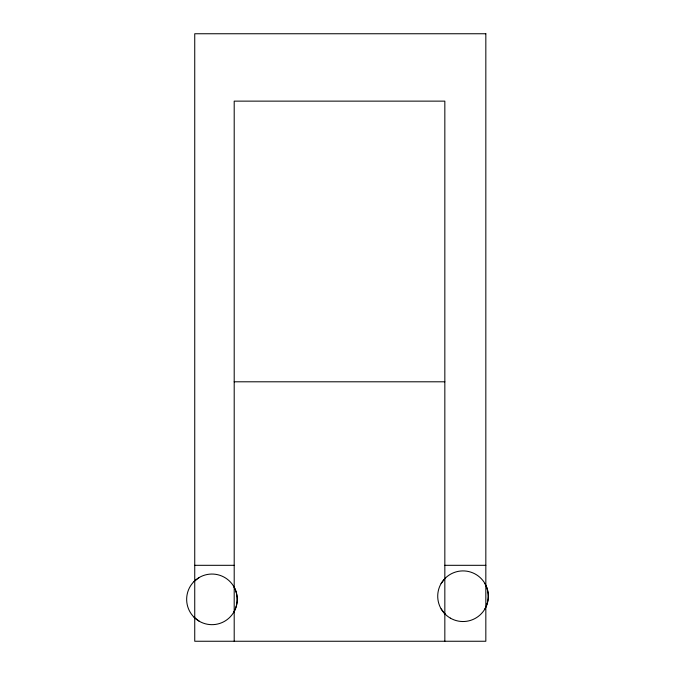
<?xml version="1.0" encoding="UTF-8"?>
<svg xmlns="http://www.w3.org/2000/svg" width="675" height="675" viewBox="0 0 675 675"><rect width="100%" height="100%" fill="white"/><g stroke="black" fill="none" stroke-linecap="round" stroke-linejoin="round"><path stroke-width="1.01" d="M233.887 612.014C238.216 604.226 238.216 594.498 233.887 586.702M484.954 608.875C489.282 601.087 489.282 591.359 484.954 583.563M441.112 583.563L445.137 578.323M194.062 581.462L199.311 577.437A25.312 25.312 0 0 1 237.279 599.358A25.312 25.312 0 0 1 199.311 621.278L194.062 617.262M234.2 381.797L444.833 381.797M194.738 565.312L234.2 565.312M444.833 565.312L485.831 565.312M441.112 608.875L445.137 614.123M444.833 641.25L444.833 101.132L234.2 101.132L234.2 641.25M199.311 621.278A25.312 25.312 0 0 1 199.311 577.437M485.831 33.75L194.738 33.75L194.738 641.25L485.831 641.25L485.831 33.75M450.377 618.14A25.312 25.312 0 0 0 488.346 596.219A25.312 25.312 0 0 0 450.377 574.298A25.312 25.312 0 0 0 450.377 618.14"/></g></svg>
